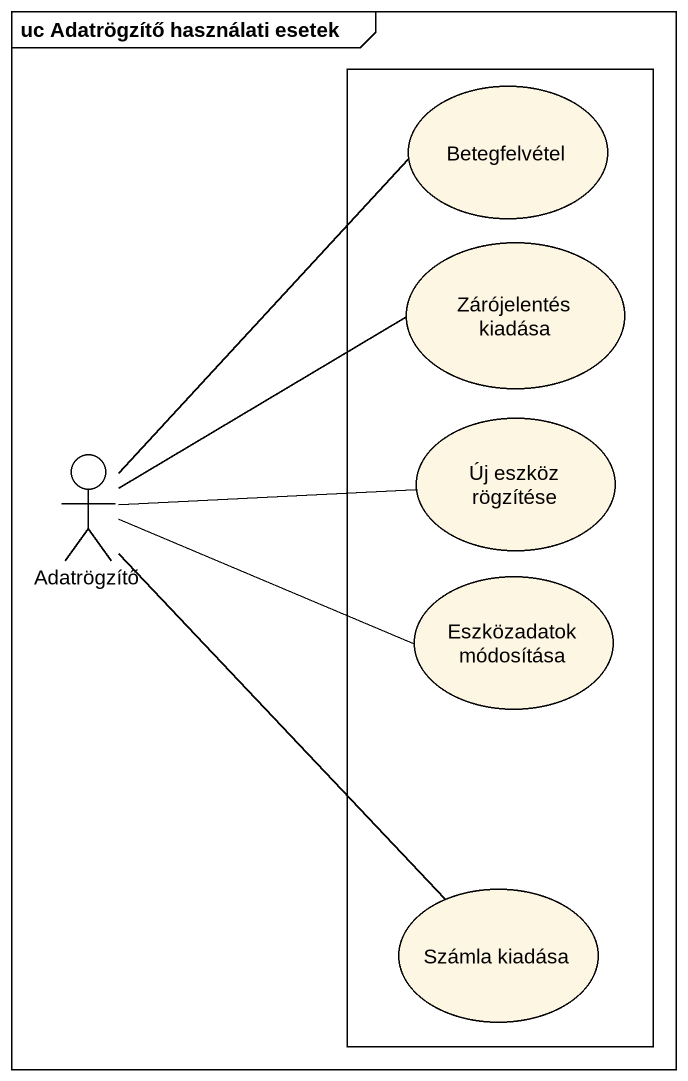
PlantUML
@startuml
mainframe uc Adatrögzítő használati esetek
rectangle " " as rectangle1 {
  usecase Betegfelvétel
  usecase "Zárójelentés kiadása" as Zárójelentés_kiadása
  usecase "Új eszköz rögzítése" as Új_eszköz_rögzítése
  usecase "Eszközadatok módosítása" as Eszközadatok_módosítása
  usecase "Számla kiadása" as Számla_kiadása
}
actor Adatrögzítő
Adatrögzítő -up- Betegfelvétel
Adatrögzítő -right- Zárójelentés_kiadása
Adatrögzítő -right- Új_eszköz_rögzítése
Adatrögzítő -right- Eszközadatok_módosítása
Számla_kiadása -up- Adatrögzítő
@enduml
